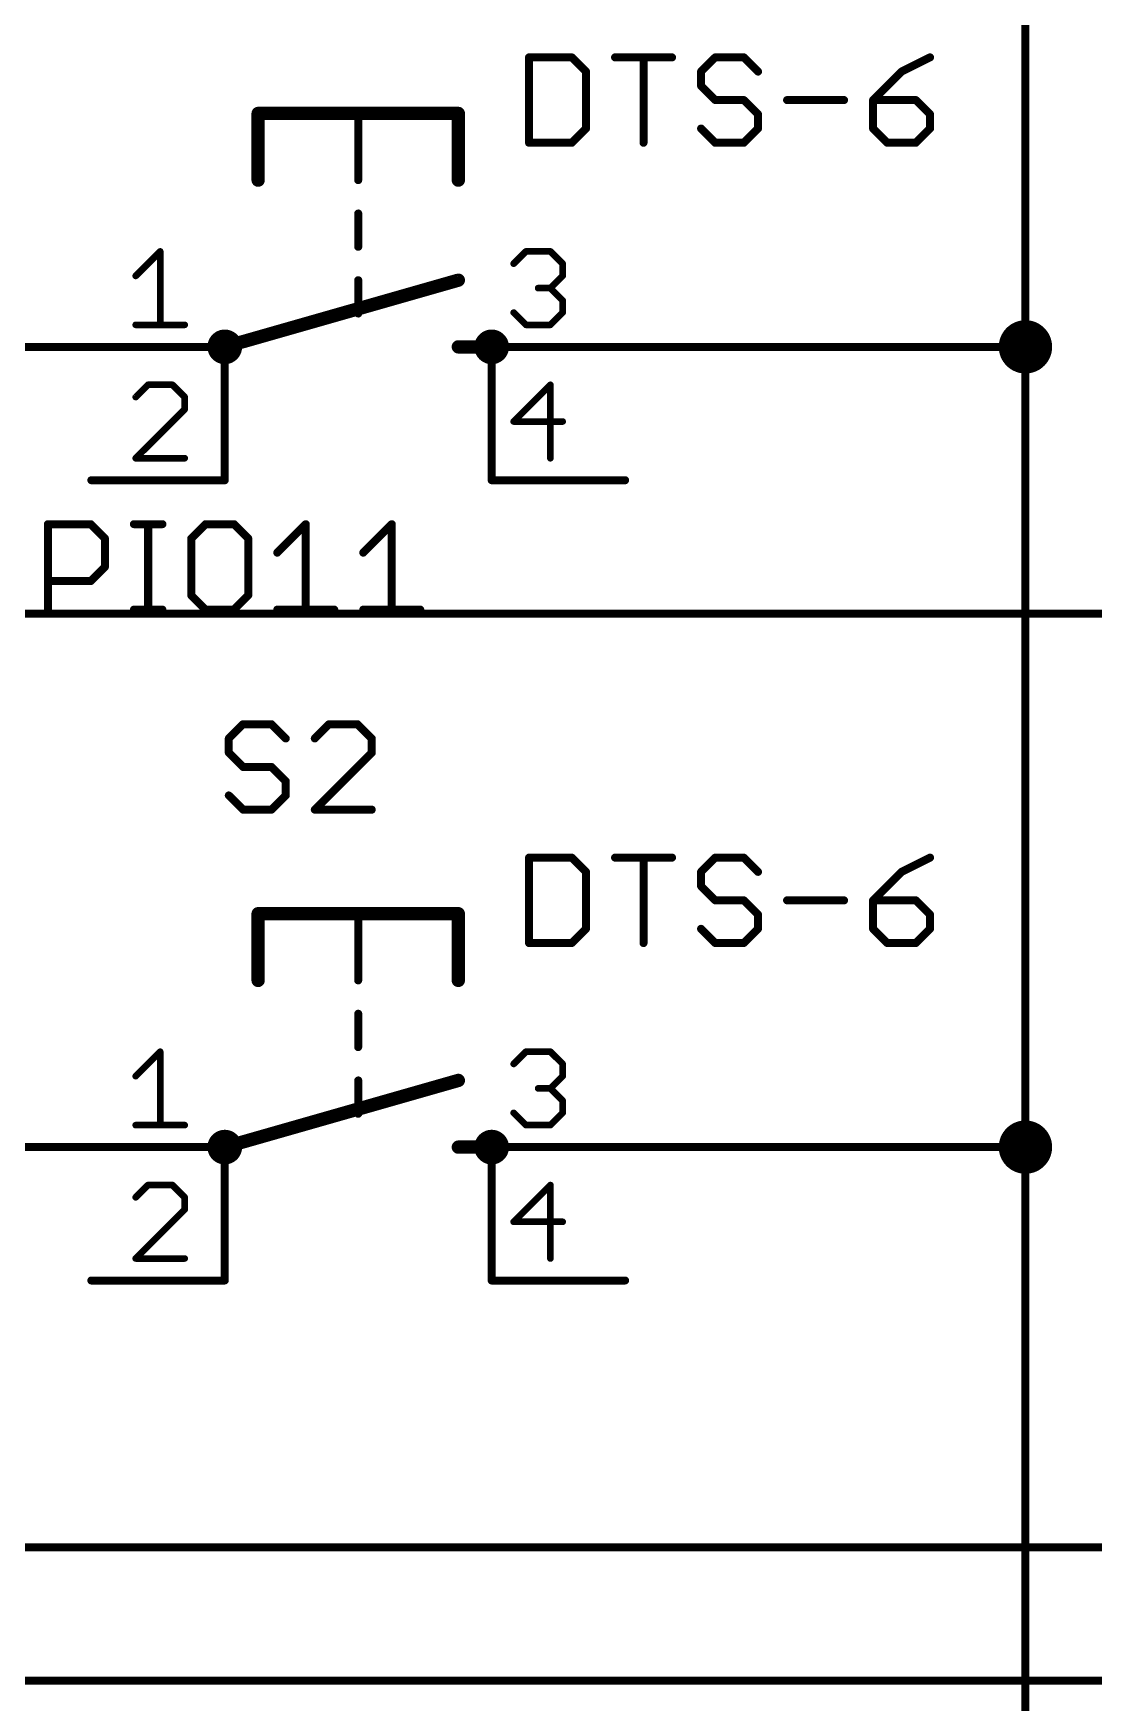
# Model space of a CAD drawing. Extents: x 6 to 173, y -6 to 152.
# Drawn here: x 54.78 to 74.96, y 45.3 to 77.09 of the extents above; entities that cross this region are included whole.
import ezdxf

# ---------------------------------------------------------------- set-up
doc = ezdxf.new("R2010")
doc.units = 0
for name, color, linetype in [('91', 94, 'CONTINUOUS'), ('94', 14, 'CONTINUOUS'), ('95', 251, 'CONTINUOUS'), ('96', 251, 'CONTINUOUS')]:
    doc.layers.add(name, color=color, linetype=linetype)

msp = doc.modelspace()

# ---------------------------------------------------------------- linework, layer by layer
at = {"layer": '91', "const_width": 0.1524}
for points in [[(73.66, 86.36), (73.66, 71.12)], [(53.34, 71.12), (55.88, 71.12)], [(73.66, 71.12), (66.04, 71.12)], [(73.66, 71.12), (73.66, 55.88)], [(43.18, 66.04), (78.74, 66.04)], [(55.88, 55.88), (53.34, 55.88)], [(73.66, 55.88), (66.04, 55.88)], [(73.66, 55.88), (73.66, 10.16)], [(83.82, 48.26), (35.56, 48.26)], [(86.36, 45.72), (33.02, 45.72)]]:
    msp.add_lwpolyline(points, dxfattribs=at)
at = {"layer": '91'}
for points, const_width in [([(73.66, 70.866, 1), (73.66, 71.374, 1), (73.66, 70.866)], 0.508), ([(55.88, 71.0819, 1), (55.88, 71.1581)], 0.0762), ([(66.04, 71.1581, 1), (66.04, 71.0819)], 0.0762), ([(73.6981, 71.12, 1), (73.6219, 71.12)], 0.0762), ([(73.6219, 71.12, 1), (73.6981, 71.12)], 0.0762), ([(73.66, 71.0819, 1), (73.66, 71.1581)], 0.0762), ([(73.66, 55.626, 1), (73.66, 56.134, 1), (73.66, 55.626)], 0.508), ([(55.88, 55.8419, 1), (55.88, 55.9181)], 0.0762), ([(66.04, 55.9181, 1), (66.04, 55.8419)], 0.0762), ([(73.6981, 55.88, 1), (73.6219, 55.88)], 0.0762), ([(73.66, 55.8419, 1), (73.66, 55.9181)], 0.0762), ([(73.6219, 55.88, 1), (73.6981, 55.88)], 0.0762)]:
    msp.add_lwpolyline(points, format="xyb", dxfattribs=dict(at, const_width=const_width))
at = {"layer": '94'}
for points, const_width in [([(59.055, 75.565), (59.055, 74.295)], 0.254), ([(60.96, 75.565), (59.055, 75.565)], 0.254), ([(62.865, 75.565), (60.96, 75.565)], 0.254), ([(62.865, 75.565), (62.865, 74.295)], 0.254), ([(60.96, 75.565), (60.96, 74.295)], 0.1524), ([(60.96, 73.66), (60.96, 73.025)], 0.1524), ([(58.42, 71.12), (62.865, 72.39)], 0.254), ([(60.96, 72.39), (60.96, 71.755)], 0.1524), ([(62.865, 71.12), (63.5, 71.12)], 0.254), ([(55.88, 71.12), (58.42, 71.12)], 0.1524), ([(58.42, 68.58), (58.42, 71.12)], 0.1524), ([(63.5, 68.58), (63.5, 71.12)], 0.1524), ([(66.04, 71.12), (63.5, 71.12)], 0.1524), ([(55.88, 68.58), (58.42, 68.58)], 0.1524), ([(66.04, 68.58), (63.5, 68.58)], 0.1524), ([(59.055, 60.325), (59.055, 59.055)], 0.254), ([(60.96, 60.325), (59.055, 60.325)], 0.254), ([(62.865, 60.325), (60.96, 60.325)], 0.254), ([(60.96, 60.325), (60.96, 59.055)], 0.1524), ([(62.865, 60.325), (62.865, 59.055)], 0.254), ([(60.96, 58.42), (60.96, 57.785)], 0.1524), ([(58.42, 55.88), (62.865, 57.15)], 0.254), ([(60.96, 57.15), (60.96, 56.515)], 0.1524), ([(55.88, 55.88), (58.42, 55.88)], 0.1524), ([(58.42, 53.34), (58.42, 55.88)], 0.1524), ([(62.865, 55.88), (63.5, 55.88)], 0.254), ([(63.5, 53.34), (63.5, 55.88)], 0.1524), ([(66.04, 55.88), (63.5, 55.88)], 0.1524), ([(55.88, 53.34), (58.42, 53.34)], 0.1524), ([(66.04, 53.34), (63.5, 53.34)], 0.1524)]:
    msp.add_lwpolyline(points, dxfattribs=dict(at, const_width=const_width))
for points, const_width in [([(59.1185, 75.565, 1), (58.9915, 75.565)], 0.127), ([(59.055, 75.6285, 1), (59.055, 75.5015)], 0.127), ([(60.96, 75.6285, 1), (60.96, 75.5015)], 0.127), ([(60.96, 75.5015, 1), (60.96, 75.6285)], 0.127), ([(62.9285, 75.565, 1), (62.8015, 75.565)], 0.127), ([(62.865, 75.5015, 1), (62.865, 75.6285)], 0.127), ([(60.9981, 75.565, 1), (60.9219, 75.565)], 0.0762), ([(58.9915, 74.295, 1), (59.1185, 74.295)], 0.127), ([(60.9219, 74.295, 1), (60.9981, 74.295)], 0.0762), ([(62.8015, 74.295, 1), (62.9285, 74.295)], 0.127), ([(60.9981, 73.66, 1), (60.9219, 73.66)], 0.0762), ([(60.9219, 73.025, 1), (60.9981, 73.025)], 0.0762), ([(62.8824, 72.3289, 1), (62.8476, 72.4511)], 0.127), ([(60.9981, 72.39, 1), (60.9219, 72.39)], 0.0762), ([(60.9219, 71.755, 1), (60.9981, 71.755)], 0.0762), ([(58.42, 70.993, 1), (58.42, 71.247, 1), (58.42, 70.993)], 0.4064), ([(58.4026, 71.1811, 1), (58.4374, 71.0589)], 0.127), ([(62.865, 71.1835, 1), (62.865, 71.0565)], 0.127), ([(63.5, 70.993, 1), (63.5, 71.247, 1), (63.5, 70.993)], 0.4064), ([(63.5, 71.0565, 1), (63.5, 71.1835)], 0.127), ([(55.88, 71.1581, 1), (55.88, 71.0819)], 0.0762), ([(58.4581, 71.12, 1), (58.3819, 71.12)], 0.0762), ([(58.42, 71.0819, 1), (58.42, 71.1581)], 0.0762), ([(63.5381, 71.12, 1), (63.4619, 71.12)], 0.0762), ([(63.5, 71.1581, 1), (63.5, 71.0819)], 0.0762), ([(66.04, 71.0819, 1), (66.04, 71.1581)], 0.0762), ([(55.88, 68.6181, 1), (55.88, 68.5419)], 0.0762), ([(58.3819, 68.58, 1), (58.4581, 68.58)], 0.0762), ([(58.42, 68.5419, 1), (58.42, 68.6181)], 0.0762), ([(63.5, 68.6181, 1), (63.5, 68.5419)], 0.0762), ([(63.4619, 68.58, 1), (63.5381, 68.58)], 0.0762), ([(66.04, 68.5419, 1), (66.04, 68.6181)], 0.0762), ([(59.1185, 60.325, 1), (58.9915, 60.325)], 0.127), ([(59.055, 60.3885, 1), (59.055, 60.2615)], 0.127), ([(60.96, 60.3885, 1), (60.96, 60.2615)], 0.127), ([(60.9981, 60.325, 1), (60.9219, 60.325)], 0.0762), ([(60.96, 60.2615, 1), (60.96, 60.3885)], 0.127), ([(62.9285, 60.325, 1), (62.8015, 60.325)], 0.127), ([(62.865, 60.2615, 1), (62.865, 60.3885)], 0.127), ([(58.9915, 59.055, 1), (59.1185, 59.055)], 0.127), ([(60.9219, 59.055, 1), (60.9981, 59.055)], 0.0762), ([(62.8015, 59.055, 1), (62.9285, 59.055)], 0.127), ([(60.9981, 58.42, 1), (60.9219, 58.42)], 0.0762), ([(60.9219, 57.785, 1), (60.9981, 57.785)], 0.0762), ([(60.9981, 57.15, 1), (60.9219, 57.15)], 0.0762), ([(62.8824, 57.0889, 1), (62.8476, 57.2111)], 0.127), ([(60.9219, 56.515, 1), (60.9981, 56.515)], 0.0762), ([(55.88, 55.9181, 1), (55.88, 55.8419)], 0.0762), ([(58.42, 55.753, 1), (58.42, 56.007, 1), (58.42, 55.753)], 0.4064), ([(58.4026, 55.9411, 1), (58.4374, 55.8189)], 0.127), ([(58.4581, 55.88, 1), (58.3819, 55.88)], 0.0762), ([(58.42, 55.8419, 1), (58.42, 55.9181)], 0.0762), ([(62.865, 55.9435, 1), (62.865, 55.8165)], 0.127), ([(63.5, 55.753, 1), (63.5, 56.007, 1), (63.5, 55.753)], 0.4064), ([(63.5381, 55.88, 1), (63.4619, 55.88)], 0.0762), ([(63.5, 55.9181, 1), (63.5, 55.8419)], 0.0762), ([(63.5, 55.8165, 1), (63.5, 55.9435)], 0.127), ([(66.04, 55.8419, 1), (66.04, 55.9181)], 0.0762), ([(55.88, 53.3781, 1), (55.88, 53.3019)], 0.0762), ([(58.42, 53.3019, 1), (58.42, 53.3781)], 0.0762), ([(63.5, 53.3781, 1), (63.5, 53.3019)], 0.0762), ([(66.04, 53.3019, 1), (66.04, 53.3781)], 0.0762), ([(58.3819, 53.34, 1), (58.4581, 53.34)], 0.0762), ([(63.4619, 53.34, 1), (63.5381, 53.34)], 0.0762)]:
    msp.add_lwpolyline(points, format="xyb", dxfattribs=dict(at, const_width=const_width))
at = {"layer": '95'}
for points, const_width in [([(56.7246, 72.4712), (57.1907, 72.9373)], 0.127), ([(57.1907, 72.9373), (57.1907, 71.5391)], 0.127), ([(63.9191, 72.7043), (64.1521, 72.9373)], 0.127), ([(64.1521, 72.9373), (64.6182, 72.9373)], 0.127), ([(64.6182, 72.9373), (64.8512, 72.7043)], 0.127), ([(64.8512, 72.4712), (64.6182, 72.2382)], 0.127), ([(64.8512, 72.7043), (64.8512, 72.4712)], 0.127), ([(64.6182, 72.2382), (64.3852, 72.2382)], 0.127), ([(64.6182, 72.2382), (64.8512, 72.0052)], 0.127), ([(64.8512, 72.0052), (64.8512, 71.7721)], 0.127), ([(56.7246, 71.5391), (57.6568, 71.5391)], 0.127), ([(64.1521, 71.5391), (63.9191, 71.7721)], 0.127), ([(64.6182, 71.5391), (64.1521, 71.5391)], 0.127), ([(64.8512, 71.7721), (64.6182, 71.5391)], 0.127), ([(56.9577, 70.3973), (56.7246, 70.1643)], 0.127), ([(57.4237, 70.3973), (56.9577, 70.3973)], 0.127), ([(57.6568, 70.1643), (57.4237, 70.3973)], 0.127), ([(64.6182, 70.3973), (63.9191, 69.6982)], 0.127), ([(64.6182, 68.9991), (64.6182, 70.3973)], 0.127), ([(56.7246, 68.9991), (57.6568, 69.9312)], 0.127), ([(57.6568, 69.9312), (57.6568, 70.1643)], 0.127), ([(63.9191, 69.6982), (64.8512, 69.6982)], 0.127), ([(57.6568, 68.9991), (56.7246, 68.9991)], 0.127), ([(55.0534, 66.1162), (55.0534, 67.7432)], 0.1524), ([(55.0534, 67.7432), (55.8668, 67.7432)], 0.1524), ([(55.8668, 67.7432), (56.138, 67.472)], 0.1524), ([(56.6905, 67.7432), (57.2328, 67.7432)], 0.1524), ([(56.9617, 66.1162), (56.9617, 67.7432)], 0.1524), ([(58.0531, 67.7432), (57.782, 67.472)], 0.1524), ([(58.5954, 67.7432), (58.0531, 67.7432)], 0.1524), ([(58.8666, 67.472), (58.5954, 67.7432)], 0.1524), ([(59.4191, 67.2009), (59.9614, 67.7432)], 0.1524), ([(59.9614, 67.7432), (59.9614, 66.1162)], 0.1524), ([(61.0563, 67.2009), (61.5986, 67.7432)], 0.1524), ([(61.5986, 67.7432), (61.5986, 66.1162)], 0.1524), ([(56.138, 67.472), (56.138, 66.9297)], 0.1524), ([(57.782, 67.472), (57.782, 66.3874)], 0.1524), ([(58.8666, 66.3874), (58.8666, 67.472)], 0.1524), ([(56.138, 66.9297), (55.8668, 66.6585)], 0.1524), ([(55.8668, 66.6585), (55.0534, 66.6585)], 0.1524), ([(57.782, 66.3874), (58.0531, 66.1162)], 0.1524), ([(58.5954, 66.1162), (58.8666, 66.3874)], 0.1524), ([(56.6905, 66.1162), (57.2328, 66.1162)], 0.1524), ([(58.0531, 66.1162), (58.5954, 66.1162)], 0.1524), ([(59.4191, 66.1162), (60.5038, 66.1162)], 0.1524), ([(61.0563, 66.1162), (62.1409, 66.1162)], 0.1524), ([(58.7674, 63.9332), (58.4962, 63.662)], 0.1524), ([(59.3097, 63.9332), (58.7674, 63.9332)], 0.1524), ([(59.5809, 63.662), (59.3097, 63.9332)], 0.1524), ([(60.4045, 63.9332), (60.1334, 63.662)], 0.1524), ([(60.9469, 63.9332), (60.4045, 63.9332)], 0.1524), ([(61.218, 63.662), (60.9469, 63.9332)], 0.1524), ([(58.4962, 63.662), (58.4962, 63.3909)], 0.1524), ([(61.218, 63.3909), (61.218, 63.662)], 0.1524), ([(58.4962, 63.3909), (58.7674, 63.1197)], 0.1524), ([(60.1334, 62.3062), (61.218, 63.3909)], 0.1524), ([(58.7674, 63.1197), (59.3097, 63.1197)], 0.1524), ([(59.3097, 63.1197), (59.5809, 62.8485)], 0.1524), ([(58.7674, 62.3062), (58.4962, 62.5774)], 0.1524), ([(59.5809, 62.5774), (59.3097, 62.3062)], 0.1524), ([(59.5809, 62.8485), (59.5809, 62.5774)], 0.1524), ([(59.3097, 62.3062), (58.7674, 62.3062)], 0.1524), ([(61.218, 62.3062), (60.1334, 62.3062)], 0.1524), ([(56.7246, 57.2312), (57.1907, 57.6973)], 0.127), ([(57.1907, 57.6973), (57.1907, 56.2991)], 0.127), ([(63.9191, 57.4643), (64.1521, 57.6973)], 0.127), ([(64.1521, 57.6973), (64.6182, 57.6973)], 0.127), ([(64.6182, 57.6973), (64.8512, 57.4643)], 0.127), ([(64.8512, 57.2312), (64.6182, 56.9982)], 0.127), ([(64.8512, 57.4643), (64.8512, 57.2312)], 0.127), ([(64.6182, 56.9982), (64.3852, 56.9982)], 0.127), ([(64.6182, 56.9982), (64.8512, 56.7652)], 0.127), ([(64.1521, 56.2991), (63.9191, 56.5321)], 0.127), ([(64.8512, 56.5321), (64.6182, 56.2991)], 0.127), ([(64.8512, 56.7652), (64.8512, 56.5321)], 0.127), ([(56.7246, 56.2991), (57.6568, 56.2991)], 0.127), ([(64.6182, 56.2991), (64.1521, 56.2991)], 0.127), ([(56.9577, 55.1573), (56.7246, 54.9243)], 0.127), ([(57.4237, 55.1573), (56.9577, 55.1573)], 0.127), ([(57.6568, 54.9243), (57.4237, 55.1573)], 0.127), ([(64.6182, 55.1573), (63.9191, 54.4582)], 0.127), ([(64.6182, 53.7591), (64.6182, 55.1573)], 0.127), ([(56.7246, 53.7591), (57.6568, 54.6912)], 0.127), ([(57.6568, 54.6912), (57.6568, 54.9243)], 0.127), ([(63.9191, 54.4582), (64.8512, 54.4582)], 0.127), ([(57.6568, 53.7591), (56.7246, 53.7591)], 0.127)]:
    msp.add_lwpolyline(points, dxfattribs=dict(at, const_width=const_width))
for points, const_width in [([(57.2224, 72.9373, 1), (57.1589, 72.9373)], 0.0635), ([(57.2131, 72.9148, 1), (57.1682, 72.9597)], 0.0635), ([(64.1521, 72.969, 1), (64.1521, 72.9055)], 0.0635), ([(64.1746, 72.9148, 1), (64.1297, 72.9597)], 0.0635), ([(64.6406, 72.9597, 1), (64.5957, 72.9148)], 0.0635), ([(64.6182, 72.9055, 1), (64.6182, 72.969)], 0.0635), ([(56.7022, 72.4937, 1), (56.7471, 72.4488)], 0.0635), ([(63.8966, 72.7267, 1), (63.9416, 72.6818)], 0.0635), ([(64.883, 72.7043, 1), (64.8195, 72.7043)], 0.0635), ([(64.8195, 72.4712, 1), (64.883, 72.4712)], 0.0635), ([(64.8288, 72.6818, 1), (64.8737, 72.7267)], 0.0635), ([(64.8737, 72.4488, 1), (64.8288, 72.4937)], 0.0635), ([(64.3852, 72.2699, 1), (64.3852, 72.2064)], 0.0635), ([(64.6406, 72.2606, 1), (64.5957, 72.2157)], 0.0635), ([(64.5957, 72.2606, 1), (64.6406, 72.2157)], 0.0635), ([(64.6182, 72.2064, 1), (64.6182, 72.2699)], 0.0635), ([(64.883, 72.0052, 1), (64.8195, 72.0052)], 0.0635), ([(64.8288, 71.9827, 1), (64.8737, 72.0276)], 0.0635), ([(56.7246, 71.5709, 1), (56.7246, 71.5074)], 0.0635), ([(57.1589, 71.5391, 1), (57.2224, 71.5391)], 0.0635), ([(57.6568, 71.5074, 1), (57.6568, 71.5709)], 0.0635), ([(63.9416, 71.7946, 1), (63.8966, 71.7497)], 0.0635), ([(64.1521, 71.5709, 1), (64.1521, 71.5074)], 0.0635), ([(64.1297, 71.5166, 1), (64.1746, 71.5616)], 0.0635), ([(64.5957, 71.5616, 1), (64.6406, 71.5166)], 0.0635), ([(64.6182, 71.5074, 1), (64.6182, 71.5709)], 0.0635), ([(64.8195, 71.7721, 1), (64.883, 71.7721)], 0.0635), ([(64.8737, 71.7497, 1), (64.8288, 71.7946)], 0.0635), ([(56.9577, 70.429, 1), (56.9577, 70.3655)], 0.0635), ([(56.9801, 70.3748, 1), (56.9352, 70.4197)], 0.0635), ([(57.4462, 70.4197, 1), (57.4013, 70.3748)], 0.0635), ([(57.4237, 70.3655, 1), (57.4237, 70.429)], 0.0635), ([(64.6499, 70.3973, 1), (64.5864, 70.3973)], 0.0635), ([(64.6406, 70.3748, 1), (64.5957, 70.4197)], 0.0635), ([(56.7022, 70.1867, 1), (56.7471, 70.1418)], 0.0635), ([(57.6885, 70.1643, 1), (57.625, 70.1643)], 0.0635), ([(57.625, 69.9312, 1), (57.6885, 69.9312)], 0.0635), ([(57.6792, 69.9088, 1), (57.6343, 69.9537)], 0.0635), ([(57.6343, 70.1418, 1), (57.6792, 70.1867)], 0.0635), ([(63.9191, 69.7299, 1), (63.9191, 69.6664)], 0.0635), ([(63.8966, 69.7206, 1), (63.9416, 69.6757)], 0.0635), ([(64.8512, 69.6664, 1), (64.8512, 69.7299)], 0.0635), ([(56.7246, 69.0309, 1), (56.7246, 68.9673)], 0.0635), ([(56.7022, 69.0216, 1), (56.7471, 68.9766)], 0.0635), ([(57.6568, 68.9673, 1), (57.6568, 69.0309)], 0.0635), ([(64.5864, 68.9991, 1), (64.6499, 68.9991)], 0.0635), ([(55.0915, 67.7432, 1), (55.0153, 67.7432)], 0.0762), ([(55.0534, 67.7813, 1), (55.0534, 67.7051)], 0.0762), ([(55.8938, 67.7701, 1), (55.8399, 67.7162)], 0.0762), ([(55.8668, 67.7051, 1), (55.8668, 67.7813)], 0.0762), ([(56.6905, 67.7813, 1), (56.6905, 67.7051)], 0.0762), ([(56.9998, 67.7432, 1), (56.9236, 67.7432)], 0.0762), ([(57.2328, 67.7051, 1), (57.2328, 67.7813)], 0.0762), ([(58.0531, 67.7813, 1), (58.0531, 67.7051)], 0.0762), ([(58.0801, 67.7162, 1), (58.0262, 67.7701)], 0.0762), ([(58.6224, 67.7701, 1), (58.5685, 67.7162)], 0.0762), ([(58.5954, 67.7051, 1), (58.5954, 67.7813)], 0.0762), ([(59.9995, 67.7432, 1), (59.9233, 67.7432)], 0.0762), ([(59.9884, 67.7162, 1), (59.9345, 67.7701)], 0.0762), ([(61.6367, 67.7432, 1), (61.5605, 67.7432)], 0.0762), ([(61.6255, 67.7162, 1), (61.5716, 67.7701)], 0.0762), ([(56.1761, 67.472, 1), (56.0999, 67.472)], 0.0762), ([(56.1111, 67.4451, 1), (56.165, 67.499)], 0.0762), ([(57.755, 67.499, 1), (57.8089, 67.4451)], 0.0762), ([(57.8201, 67.472, 1), (57.7439, 67.472)], 0.0762), ([(58.9047, 67.472, 1), (58.8285, 67.472)], 0.0762), ([(58.8397, 67.4451, 1), (58.8935, 67.499)], 0.0762), ([(59.3922, 67.2278, 1), (59.446, 67.1739)], 0.0762), ([(61.0293, 67.2278, 1), (61.0832, 67.1739)], 0.0762), ([(56.0999, 66.9297, 1), (56.1761, 66.9297)], 0.0762), ([(56.165, 66.9028, 1), (56.1111, 66.9566)], 0.0762), ([(55.0534, 66.6966, 1), (55.0534, 66.6204)], 0.0762), ([(55.8399, 66.6855, 1), (55.8938, 66.6316)], 0.0762), ([(55.8668, 66.6204, 1), (55.8668, 66.6966)], 0.0762), ([(57.8089, 66.4143, 1), (57.755, 66.3604)], 0.0762), ([(58.8935, 66.3604, 1), (58.8397, 66.4143)], 0.0762), ([(55.0153, 66.1162, 1), (55.0915, 66.1162)], 0.0762), ([(56.6905, 66.1543, 1), (56.6905, 66.0781)], 0.0762), ([(56.9236, 66.1162, 1), (56.9998, 66.1162)], 0.0762), ([(57.2328, 66.0781, 1), (57.2328, 66.1543)], 0.0762), ([(57.7439, 66.3874, 1), (57.8201, 66.3874)], 0.0762), ([(58.0531, 66.1543, 1), (58.0531, 66.0781)], 0.0762), ([(58.0262, 66.0893, 1), (58.0801, 66.1431)], 0.0762), ([(58.5685, 66.1431, 1), (58.6224, 66.0893)], 0.0762), ([(58.5954, 66.0781, 1), (58.5954, 66.1543)], 0.0762), ([(58.8285, 66.3874, 1), (58.9047, 66.3874)], 0.0762), ([(59.4191, 66.1543, 1), (59.4191, 66.0781)], 0.0762), ([(59.9233, 66.1162, 1), (59.9995, 66.1162)], 0.0762), ([(60.5038, 66.0781, 1), (60.5038, 66.1543)], 0.0762), ([(61.0563, 66.1543, 1), (61.0563, 66.0781)], 0.0762), ([(61.5605, 66.1162, 1), (61.6367, 66.1162)], 0.0762), ([(62.1409, 66.0781, 1), (62.1409, 66.1543)], 0.0762), ([(58.7674, 63.9713, 1), (58.7674, 63.8951)], 0.0762), ([(58.7943, 63.9062, 1), (58.7404, 63.9601)], 0.0762), ([(59.3366, 63.9601, 1), (59.2828, 63.9062)], 0.0762), ([(59.3097, 63.8951, 1), (59.3097, 63.9713)], 0.0762), ([(60.4045, 63.9713, 1), (60.4045, 63.8951)], 0.0762), ([(60.4315, 63.9062, 1), (60.3776, 63.9601)], 0.0762), ([(60.9738, 63.9601, 1), (60.9199, 63.9062)], 0.0762), ([(60.9469, 63.8951, 1), (60.9469, 63.9713)], 0.0762), ([(58.5343, 63.662, 1), (58.4581, 63.662)], 0.0762), ([(58.4693, 63.689, 1), (58.5231, 63.6351)], 0.0762), ([(59.5539, 63.6351, 1), (59.6078, 63.689)], 0.0762), ([(60.1064, 63.689, 1), (60.1603, 63.6351)], 0.0762), ([(61.2561, 63.662, 1), (61.1799, 63.662)], 0.0762), ([(61.1911, 63.6351, 1), (61.245, 63.689)], 0.0762), ([(58.5231, 63.4178, 1), (58.4693, 63.3639)], 0.0762), ([(58.4581, 63.3909, 1), (58.5343, 63.3909)], 0.0762), ([(61.1799, 63.3909, 1), (61.2561, 63.3909)], 0.0762), ([(61.245, 63.3639, 1), (61.1911, 63.4178)], 0.0762), ([(58.7674, 63.1578, 1), (58.7674, 63.0816)], 0.0762), ([(58.7404, 63.0928, 1), (58.7943, 63.1466)], 0.0762), ([(59.3366, 63.1466, 1), (59.2828, 63.0928)], 0.0762), ([(59.3097, 63.0816, 1), (59.3097, 63.1578)], 0.0762), ([(58.5231, 62.6043, 1), (58.4693, 62.5504)], 0.0762), ([(59.619, 62.8485, 1), (59.5428, 62.8485)], 0.0762), ([(59.5539, 62.8216, 1), (59.6078, 62.8755)], 0.0762), ([(59.6078, 62.5504, 1), (59.5539, 62.6043)], 0.0762), ([(58.7674, 62.3443, 1), (58.7674, 62.2681)], 0.0762), ([(58.7404, 62.2793, 1), (58.7943, 62.3331)], 0.0762), ([(59.2828, 62.3331, 1), (59.3366, 62.2793)], 0.0762), ([(59.3097, 62.2681, 1), (59.3097, 62.3443)], 0.0762), ([(59.5428, 62.5774, 1), (59.619, 62.5774)], 0.0762), ([(60.1334, 62.3443, 1), (60.1334, 62.2681)], 0.0762), ([(60.1064, 62.3331, 1), (60.1603, 62.2793)], 0.0762), ([(61.218, 62.2681, 1), (61.218, 62.3443)], 0.0762), ([(57.2224, 57.6973, 1), (57.1589, 57.6973)], 0.0635), ([(57.2131, 57.6748, 1), (57.1682, 57.7197)], 0.0635), ([(64.1521, 57.729, 1), (64.1521, 57.6655)], 0.0635), ([(64.1746, 57.6748, 1), (64.1297, 57.7197)], 0.0635), ([(64.6406, 57.7197, 1), (64.5957, 57.6748)], 0.0635), ([(64.6182, 57.6655, 1), (64.6182, 57.729)], 0.0635), ([(56.7022, 57.2537, 1), (56.7471, 57.2088)], 0.0635), ([(63.8966, 57.4867, 1), (63.9416, 57.4418)], 0.0635), ([(64.883, 57.4643, 1), (64.8195, 57.4643)], 0.0635), ([(64.8195, 57.2312, 1), (64.883, 57.2312)], 0.0635), ([(64.8288, 57.4418, 1), (64.8737, 57.4867)], 0.0635), ([(64.8737, 57.2088, 1), (64.8288, 57.2537)], 0.0635), ([(64.3852, 57.0299, 1), (64.3852, 56.9664)], 0.0635), ([(64.6406, 57.0206, 1), (64.5957, 56.9757)], 0.0635), ([(64.5957, 57.0206, 1), (64.6406, 56.9757)], 0.0635), ([(64.6182, 56.9664, 1), (64.6182, 57.0299)], 0.0635), ([(63.9416, 56.5546, 1), (63.8966, 56.5097)], 0.0635), ([(64.883, 56.7652, 1), (64.8195, 56.7652)], 0.0635), ([(64.8288, 56.7427, 1), (64.8737, 56.7876)], 0.0635), ([(64.8737, 56.5097, 1), (64.8288, 56.5546)], 0.0635), ([(56.7246, 56.3309, 1), (56.7246, 56.2674)], 0.0635), ([(57.1589, 56.2991, 1), (57.2224, 56.2991)], 0.0635), ([(57.6568, 56.2674, 1), (57.6568, 56.3309)], 0.0635), ([(64.1521, 56.3309, 1), (64.1521, 56.2674)], 0.0635), ([(64.1297, 56.2766, 1), (64.1746, 56.3216)], 0.0635), ([(64.5957, 56.3216, 1), (64.6406, 56.2766)], 0.0635), ([(64.6182, 56.2674, 1), (64.6182, 56.3309)], 0.0635), ([(64.8195, 56.5321, 1), (64.883, 56.5321)], 0.0635), ([(56.9577, 55.189, 1), (56.9577, 55.1255)], 0.0635), ([(56.9801, 55.1348, 1), (56.9352, 55.1797)], 0.0635), ([(57.4462, 55.1797, 1), (57.4013, 55.1348)], 0.0635), ([(57.4237, 55.1255, 1), (57.4237, 55.189)], 0.0635), ([(64.6499, 55.1573, 1), (64.5864, 55.1573)], 0.0635), ([(64.6406, 55.1348, 1), (64.5957, 55.1797)], 0.0635), ([(56.7022, 54.9467, 1), (56.7471, 54.9018)], 0.0635), ([(57.6885, 54.9243, 1), (57.625, 54.9243)], 0.0635), ([(57.625, 54.6912, 1), (57.6885, 54.6912)], 0.0635), ([(57.6343, 54.9018, 1), (57.6792, 54.9467)], 0.0635), ([(57.6792, 54.6688, 1), (57.6343, 54.7137)], 0.0635), ([(63.9191, 54.4899, 1), (63.9191, 54.4264)], 0.0635), ([(63.8966, 54.4806, 1), (63.9416, 54.4357)], 0.0635), ([(64.8512, 54.4264, 1), (64.8512, 54.4899)], 0.0635), ([(56.7246, 53.7909, 1), (56.7246, 53.7274)], 0.0635), ([(56.7022, 53.7816, 1), (56.7471, 53.7366)], 0.0635), ([(57.6568, 53.7274, 1), (57.6568, 53.7909)], 0.0635), ([(64.5864, 53.7591, 1), (64.6499, 53.7591)], 0.0635)]:
    msp.add_lwpolyline(points, format="xyb", dxfattribs=dict(at, const_width=const_width))
at = {"layer": '96', "const_width": 0.1524}
for points in [[(64.2112, 76.6332), (64.2112, 75.0062)], [(65.0247, 76.6332), (64.2112, 76.6332)], [(65.2959, 76.362), (65.0247, 76.6332)], [(65.8484, 76.6332), (66.933, 76.6332)], [(66.3907, 75.0062), (66.3907, 76.6332)], [(67.7567, 76.6332), (67.4855, 76.362)], [(68.299, 76.6332), (67.7567, 76.6332)], [(68.5702, 76.362), (68.299, 76.6332)], [(71.8445, 76.6332), (71.3022, 76.362)], [(65.2959, 75.2774), (65.2959, 76.362)], [(67.4855, 76.362), (67.4855, 76.0909)], [(71.3022, 76.362), (70.7598, 75.8197)], [(67.4855, 76.0909), (67.7567, 75.8197)], [(67.7567, 75.8197), (68.299, 75.8197)], [(68.299, 75.8197), (68.5702, 75.5485)], [(69.1227, 75.8197), (70.2073, 75.8197)], [(70.7598, 75.8197), (70.7598, 75.2774)], [(71.5733, 75.8197), (70.7598, 75.8197)], [(71.8445, 75.5485), (71.5733, 75.8197)], [(65.0247, 75.0062), (65.2959, 75.2774)], [(67.7567, 75.0062), (67.4855, 75.2774)], [(68.5702, 75.2774), (68.299, 75.0062)], [(68.5702, 75.5485), (68.5702, 75.2774)], [(70.7598, 75.2774), (71.031, 75.0062)], [(71.5733, 75.0062), (71.8445, 75.2774)], [(71.8445, 75.2774), (71.8445, 75.5485)], [(64.2112, 75.0062), (65.0247, 75.0062)], [(68.299, 75.0062), (67.7567, 75.0062)], [(71.031, 75.0062), (71.5733, 75.0062)], [(64.2112, 61.3932), (64.2112, 59.7662)], [(65.0247, 61.3932), (64.2112, 61.3932)], [(65.2959, 61.122), (65.0247, 61.3932)], [(65.8484, 61.3932), (66.933, 61.3932)], [(66.3907, 59.7662), (66.3907, 61.3932)], [(67.7567, 61.3932), (67.4855, 61.122)], [(68.299, 61.3932), (67.7567, 61.3932)], [(68.5702, 61.122), (68.299, 61.3932)], [(71.8445, 61.3932), (71.3022, 61.122)], [(65.2959, 60.0374), (65.2959, 61.122)], [(67.4855, 61.122), (67.4855, 60.8509)], [(71.3022, 61.122), (70.7598, 60.5797)], [(67.4855, 60.8509), (67.7567, 60.5797)], [(67.7567, 60.5797), (68.299, 60.5797)], [(68.299, 60.5797), (68.5702, 60.3085)], [(69.1227, 60.5797), (70.2073, 60.5797)], [(70.7598, 60.5797), (70.7598, 60.0374)], [(71.5733, 60.5797), (70.7598, 60.5797)], [(71.8445, 60.3085), (71.5733, 60.5797)], [(65.0247, 59.7662), (65.2959, 60.0374)], [(67.7567, 59.7662), (67.4855, 60.0374)], [(68.5702, 60.0374), (68.299, 59.7662)], [(68.5702, 60.3085), (68.5702, 60.0374)], [(70.7598, 60.0374), (71.031, 59.7662)], [(71.5733, 59.7662), (71.8445, 60.0374)], [(71.8445, 60.0374), (71.8445, 60.3085)], [(64.2112, 59.7662), (65.0247, 59.7662)], [(68.299, 59.7662), (67.7567, 59.7662)], [(71.031, 59.7662), (71.5733, 59.7662)]]:
    msp.add_lwpolyline(points, dxfattribs=at)
at = {"layer": '96', "const_width": 0.0762}
for points in [[(64.2493, 76.6332, 1), (64.1731, 76.6332)], [(64.2112, 76.6713, 1), (64.2112, 76.5951)], [(65.0516, 76.6601, 1), (64.9978, 76.6062)], [(65.0247, 76.5951, 1), (65.0247, 76.6713)], [(65.8484, 76.6713, 1), (65.8484, 76.5951)], [(66.4288, 76.6332, 1), (66.3526, 76.6332)], [(66.933, 76.5951, 1), (66.933, 76.6713)], [(67.7567, 76.6713, 1), (67.7567, 76.5951)], [(67.7836, 76.6062, 1), (67.7297, 76.6601)], [(68.3259, 76.6601, 1), (68.2721, 76.6062)], [(68.299, 76.5951, 1), (68.299, 76.6713)], [(71.8615, 76.5991, 1), (71.8274, 76.6673)], [(65.334, 76.362, 1), (65.2578, 76.362)], [(65.2689, 76.3351, 1), (65.3228, 76.389)], [(67.5236, 76.362, 1), (67.4474, 76.362)], [(67.4586, 76.389, 1), (67.5125, 76.3351)], [(68.5432, 76.3351, 1), (68.5971, 76.389)], [(71.2851, 76.3961, 1), (71.3192, 76.3279)], [(71.3291, 76.3351, 1), (71.2752, 76.389)], [(67.5125, 76.1178, 1), (67.4586, 76.0639)], [(67.4474, 76.0909, 1), (67.5236, 76.0909)], [(67.7567, 75.8578, 1), (67.7567, 75.7816)], [(67.7297, 75.7928, 1), (67.7836, 75.8466)], [(68.3259, 75.8466, 1), (68.2721, 75.7928)], [(68.299, 75.7816, 1), (68.299, 75.8578)], [(69.1227, 75.8578, 1), (69.1227, 75.7816)], [(70.2073, 75.7816, 1), (70.2073, 75.8578)], [(70.7979, 75.8197, 1), (70.7217, 75.8197)], [(70.7598, 75.8578, 1), (70.7598, 75.7816)], [(70.7329, 75.8466, 1), (70.7868, 75.7928)], [(71.6003, 75.8466, 1), (71.5464, 75.7928)], [(71.5733, 75.7816, 1), (71.5733, 75.8578)], [(65.3228, 75.2504, 1), (65.2689, 75.3043)], [(67.5125, 75.3043, 1), (67.4586, 75.2504)], [(68.6083, 75.5485, 1), (68.5321, 75.5485)], [(68.5432, 75.5216, 1), (68.5971, 75.5755)], [(68.5971, 75.2504, 1), (68.5432, 75.3043)], [(70.7868, 75.3043, 1), (70.7329, 75.2504)], [(71.8826, 75.5485, 1), (71.8064, 75.5485)], [(71.8175, 75.5216, 1), (71.8714, 75.5755)], [(71.8714, 75.2504, 1), (71.8175, 75.3043)], [(64.2112, 75.0443, 1), (64.2112, 74.9681)], [(64.1731, 75.0062, 1), (64.2493, 75.0062)], [(64.9978, 75.0331, 1), (65.0516, 74.9793)], [(65.0247, 74.9681, 1), (65.0247, 75.0443)], [(65.2578, 75.2774, 1), (65.334, 75.2774)], [(66.3526, 75.0062, 1), (66.4288, 75.0062)], [(67.7567, 75.0443, 1), (67.7567, 74.9681)], [(67.7297, 74.9793, 1), (67.7836, 75.0331)], [(68.2721, 75.0331, 1), (68.3259, 74.9793)], [(68.299, 74.9681, 1), (68.299, 75.0443)], [(68.5321, 75.2774, 1), (68.6083, 75.2774)], [(70.7217, 75.2774, 1), (70.7979, 75.2774)], [(71.031, 75.0443, 1), (71.031, 74.9681)], [(71.004, 74.9793, 1), (71.0579, 75.0331)], [(71.5464, 75.0331, 1), (71.6003, 74.9793)], [(71.5733, 74.9681, 1), (71.5733, 75.0443)], [(71.8064, 75.2774, 1), (71.8826, 75.2774)], [(64.2493, 61.3932, 1), (64.1731, 61.3932)], [(64.2112, 61.4313, 1), (64.2112, 61.3551)], [(65.0516, 61.4201, 1), (64.9978, 61.3662)], [(65.0247, 61.3551, 1), (65.0247, 61.4313)], [(65.8484, 61.4313, 1), (65.8484, 61.3551)], [(66.4288, 61.3932, 1), (66.3526, 61.3932)], [(66.933, 61.3551, 1), (66.933, 61.4313)], [(67.7567, 61.4313, 1), (67.7567, 61.3551)], [(67.7836, 61.3662, 1), (67.7297, 61.4201)], [(68.3259, 61.4201, 1), (68.2721, 61.3662)], [(68.299, 61.3551, 1), (68.299, 61.4313)], [(71.8615, 61.3591, 1), (71.8274, 61.4273)], [(65.334, 61.122, 1), (65.2578, 61.122)], [(65.2689, 61.0951, 1), (65.3228, 61.149)], [(67.5236, 61.122, 1), (67.4474, 61.122)], [(67.4586, 61.149, 1), (67.5125, 61.0951)], [(68.5432, 61.0951, 1), (68.5971, 61.149)], [(71.2851, 61.1561, 1), (71.3192, 61.0879)], [(71.3291, 61.0951, 1), (71.2752, 61.149)], [(67.5125, 60.8778, 1), (67.4586, 60.8239)], [(67.4474, 60.8509, 1), (67.5236, 60.8509)], [(67.7567, 60.6178, 1), (67.7567, 60.5416)], [(67.7297, 60.5528, 1), (67.7836, 60.6066)], [(68.3259, 60.6066, 1), (68.2721, 60.5528)], [(68.299, 60.5416, 1), (68.299, 60.6178)], [(69.1227, 60.6178, 1), (69.1227, 60.5416)], [(70.2073, 60.5416, 1), (70.2073, 60.6178)], [(70.7979, 60.5797, 1), (70.7217, 60.5797)], [(70.7598, 60.6178, 1), (70.7598, 60.5416)], [(70.7329, 60.6066, 1), (70.7868, 60.5528)], [(71.6003, 60.6066, 1), (71.5464, 60.5528)], [(71.5733, 60.5416, 1), (71.5733, 60.6178)], [(65.3228, 60.0104, 1), (65.2689, 60.0643)], [(67.5125, 60.0643, 1), (67.4586, 60.0104)], [(68.6083, 60.3085, 1), (68.5321, 60.3085)], [(68.5432, 60.2816, 1), (68.5971, 60.3355)], [(68.5971, 60.0104, 1), (68.5432, 60.0643)], [(70.7868, 60.0643, 1), (70.7329, 60.0104)], [(71.8826, 60.3085, 1), (71.8064, 60.3085)], [(71.8175, 60.2816, 1), (71.8714, 60.3355)], [(71.8714, 60.0104, 1), (71.8175, 60.0643)], [(64.2112, 59.8043, 1), (64.2112, 59.7281)], [(64.1731, 59.7662, 1), (64.2493, 59.7662)], [(64.9978, 59.7931, 1), (65.0516, 59.7393)], [(65.0247, 59.7281, 1), (65.0247, 59.8043)], [(65.2578, 60.0374, 1), (65.334, 60.0374)], [(66.3526, 59.7662, 1), (66.4288, 59.7662)], [(67.7567, 59.8043, 1), (67.7567, 59.7281)], [(67.7297, 59.7393, 1), (67.7836, 59.7931)], [(68.2721, 59.7931, 1), (68.3259, 59.7393)], [(68.299, 59.7281, 1), (68.299, 59.8043)], [(68.5321, 60.0374, 1), (68.6083, 60.0374)], [(70.7217, 60.0374, 1), (70.7979, 60.0374)], [(71.031, 59.8043, 1), (71.031, 59.7281)], [(71.004, 59.7393, 1), (71.0579, 59.7931)], [(71.5464, 59.7931, 1), (71.6003, 59.7393)], [(71.5733, 59.7281, 1), (71.5733, 59.8043)], [(71.8064, 60.0374, 1), (71.8826, 60.0374)]]:
    msp.add_lwpolyline(points, format="xyb", dxfattribs=at)

doc.saveas('drawing.dxf')
